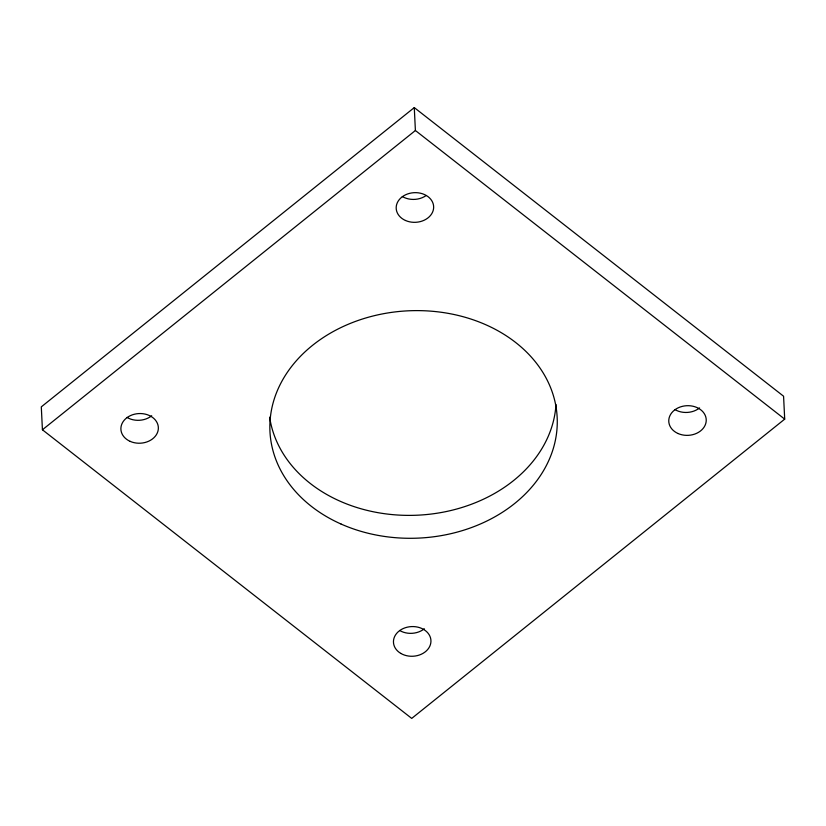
<?xml version="1.0" encoding="UTF-8"?>
<svg xmlns="http://www.w3.org/2000/svg" width="826" height="826" viewBox="0 0 826 826"><rect width="100%" height="100%" fill="white"/><g stroke="black" fill="none" stroke-linecap="round" stroke-linejoin="round"><path stroke-width="1.24" d="M414.28 107.597L41.3 406.867L42.425 429.778L411.72 718.403L784.7 419.133L783.575 396.222L414.28 107.597L415.395 130.508L784.7 419.133M42.425 429.778L415.395 130.508M424.327 628.772A18.75 14.837 -2.8 0 1 399.65 630.486M699.57 407.93A18.75 14.837 -2.8 0 1 674.894 409.562M426.092 195.566A18.75 14.837 -2.8 0 1 402.314 196.526M151.695 415.777A18.75 14.837 -2.8 0 1 127.018 417.419M555.991 404.451A143.776 113.761 -2.8 0 1 417.213 515.207A143.776 113.761 -2.8 0 1 269.668 417.213M400.775 653.397A18.75 14.837 -2.8 0 0 430.79 643.031A18.75 14.837 -2.8 0 0 405.05 627.822A18.75 14.837 -2.8 0 0 400.775 653.397M678.043 433.516A18.75 14.837 -2.8 0 0 706.24 420.258A18.75 14.837 -2.8 0 0 678.208 407.807A18.75 14.837 -2.8 0 0 678.043 433.516M405.463 220.48A18.75 14.837 -2.8 0 0 433.66 207.223A18.75 14.837 -2.8 0 0 405.628 194.771A18.75 14.837 -2.8 0 0 405.463 220.48M130.167 441.373A18.75 14.837 -2.8 0 0 158.365 428.116A18.75 14.837 -2.8 0 0 130.332 415.664A18.75 14.837 -2.8 0 0 130.167 441.373M341.086 524.056A143.776 113.761 -2.8 0 0 557.271 422.396A143.776 113.761 -2.8 0 0 342.315 326.91A143.776 113.761 -2.8 0 0 341.086 524.056"/></g></svg>
